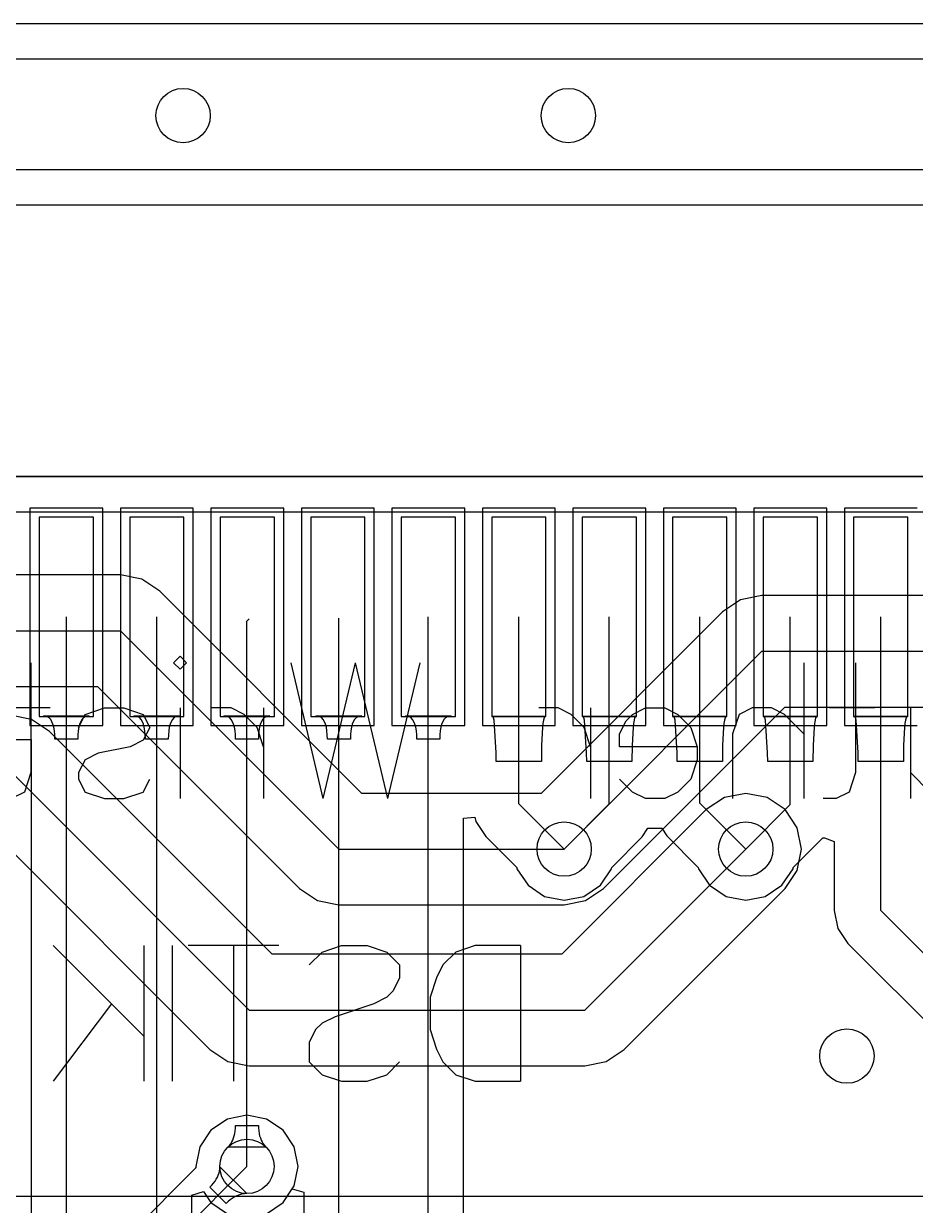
# Model space of a CAD drawing. Header units: millimetres. Extents: x 65.3 to 106.6, y 61.5 to 106.5.
# Drawn here: x 79.96 to 89.81, y 93.42 to 106.48 of the extents above; entities that cross this region are included whole.
import ezdxf

# ---------------------------------------------------------------- set-up
doc = ezdxf.new("R2010")
doc.units = ezdxf.units.MM
for name, color, linetype in [('BottomLayer', 5, 'Continuous'), ('BottomOverlay', 54, 'Continuous'), ('KeepOutLayer', 6, 'Continuous'), ('MultiLayer', 9, 'Continuous'), ('TopLayer', 1, 'Continuous'), ('TopOverlay', 2, 'Continuous'), ('TopPaste', 8, 'Continuous'), ('TopSolder', 216, 'Continuous')]:
    doc.layers.add(name, color=color, linetype=linetype)

# ---------------------------------------------------------------- blocks, each defined once
blk = doc.blocks.new('____20__4')
at = {"layer": 'TopLayer'}
for p, q in [((-15.3, 1.1), (-15.3, -1.1)), ((-14.7, 1.1), (-15.3, 1.1)), ((-14.7, -1.1), (-14.7, 1.1)), ((-14.3, 1.1), (-14.3, -1.1)), ((-13.7, 1.1), (-14.3, 1.1)), ((-13.7, -1.1), (-13.7, 1.1)), ((-13.3, 1.1), (-13.3, -1.1)), ((-12.7, 1.1), (-13.3, 1.1)), ((-12.7, -1.1), (-12.7, 1.1)), ((-12.3, 1.1), (-12.3, -1.1)), ((-11.7, 1.1), (-12.3, 1.1)), ((-11.7, -1.1), (-11.7, 1.1)), ((-11.3, 1.1), (-11.3, -1.1)), ((-10.7, 1.1), (-11.3, 1.1)), ((-10.7, -1.1), (-10.7, 1.1)), ((-10.3, 1.1), (-10.3, -1.1)), ((-9.7, 1.1), (-10.3, 1.1)), ((-9.7, -1.1), (-9.7, 1.1)), ((-9.3, 1.1), (-9.3, -1.1)), ((-8.7, 1.1), (-9.3, 1.1)), ((-8.7, -1.1), (-8.7, 1.1)), ((-8.3, 1.1), (-8.3, -1.1)), ((-7.7, 1.1), (-8.3, 1.1)), ((-7.7, -1.1), (-7.7, 1.1)), ((-7.3, 1.1), (-7.3, -1.1)), ((-6.7, 1.1), (-7.3, 1.1)), ((-6.7, -1.1), (-6.7, 1.1)), ((-6.3, 1.1), (-6.3, -1.1)), ((-5.7, 1.1), (-6.3, 1.1)), ((-5.7, -1.1), (-5.7, 1.1)), ((-15.3, -1.1), (-14.7, -1.1)), ((-14.3, -1.1), (-13.7, -1.1)), ((-13.3, -1.1), (-12.7, -1.1)), ((-12.3, -1.1), (-11.7, -1.1)), ((-11.3, -1.1), (-10.7, -1.1)), ((-10.3, -1.1), (-9.7, -1.1)), ((-9.3, -1.1), (-8.7, -1.1)), ((-8.3, -1.1), (-7.7, -1.1)), ((-7.3, -1.1), (-6.7, -1.1)), ((-6.3, -1.1), (-5.7, -1.1))]:
    blk.add_line(p, q, dxfattribs=at)
at = {"layer": 'TopOverlay'}
blk.add_line((3.708, 6.401), (-22.784, 6.401), dxfattribs=at)
at = {"layer": 'TopPaste'}
for p, q in [((-15.3, 1.1), (-15.3, -1.1)), ((-14.7, 1.1), (-15.3, 1.1)), ((-14.7, -1.1), (-14.7, 1.1)), ((-14.3, 1.1), (-14.3, -1.1)), ((-13.7, 1.1), (-14.3, 1.1)), ((-13.7, -1.1), (-13.7, 1.1)), ((-13.3, 1.1), (-13.3, -1.1)), ((-12.7, 1.1), (-13.3, 1.1)), ((-12.7, -1.1), (-12.7, 1.1)), ((-12.3, 1.1), (-12.3, -1.1)), ((-11.7, 1.1), (-12.3, 1.1)), ((-11.7, -1.1), (-11.7, 1.1)), ((-11.3, 1.1), (-11.3, -1.1)), ((-10.7, 1.1), (-11.3, 1.1)), ((-10.7, -1.1), (-10.7, 1.1)), ((-10.3, 1.1), (-10.3, -1.1)), ((-9.7, 1.1), (-10.3, 1.1)), ((-9.7, -1.1), (-9.7, 1.1)), ((-9.3, 1.1), (-9.3, -1.1)), ((-8.7, 1.1), (-9.3, 1.1)), ((-8.7, -1.1), (-8.7, 1.1)), ((-8.3, 1.1), (-8.3, -1.1)), ((-7.7, 1.1), (-8.3, 1.1)), ((-7.7, -1.1), (-7.7, 1.1)), ((-7.3, 1.1), (-7.3, -1.1)), ((-6.7, 1.1), (-7.3, 1.1)), ((-6.7, -1.1), (-6.7, 1.1)), ((-6.3, 1.1), (-6.3, -1.1)), ((-5.7, 1.1), (-6.3, 1.1)), ((-5.7, -1.1), (-5.7, 1.1)), ((-15.3, -1.1), (-14.7, -1.1)), ((-14.3, -1.1), (-13.7, -1.1)), ((-13.3, -1.1), (-12.7, -1.1)), ((-12.3, -1.1), (-11.7, -1.1)), ((-11.3, -1.1), (-10.7, -1.1)), ((-10.3, -1.1), (-9.7, -1.1)), ((-9.3, -1.1), (-8.7, -1.1)), ((-8.3, -1.1), (-7.7, -1.1)), ((-7.3, -1.1), (-6.7, -1.1)), ((-6.3, -1.1), (-5.7, -1.1))]:
    blk.add_line(p, q, dxfattribs=at)
at = {"layer": 'TopSolder'}
for p, q in [((-14.598, 1.202), (-15.402, 1.202)), ((-14.598, -1.202), (-14.598, 1.202)), ((-14.402, 1.202), (-14.402, -1.202)), ((-13.598, 1.202), (-14.402, 1.202)), ((-13.598, -1.202), (-13.598, 1.202)), ((-13.402, 1.202), (-13.402, -1.202)), ((-12.598, 1.202), (-13.402, 1.202)), ((-12.598, -1.202), (-12.598, 1.202)), ((-12.402, 1.202), (-12.402, -1.202)), ((-11.598, 1.202), (-12.402, 1.202)), ((-11.598, -1.202), (-11.598, 1.202)), ((-11.402, 1.202), (-11.402, -1.202)), ((-10.598, 1.202), (-11.402, 1.202)), ((-10.598, -1.202), (-10.598, 1.202)), ((-10.402, 1.202), (-10.402, -1.202)), ((-9.598, 1.202), (-10.402, 1.202)), ((-9.598, -1.202), (-9.598, 1.202)), ((-9.402, 1.202), (-9.402, -1.202)), ((-8.598, 1.202), (-9.402, 1.202)), ((-8.598, -1.202), (-8.598, 1.202)), ((-8.402, 1.202), (-8.402, -1.202)), ((-7.598, 1.202), (-8.402, 1.202)), ((-7.598, -1.202), (-7.598, 1.202)), ((-7.402, 1.202), (-7.402, -1.202)), ((-6.598, 1.202), (-7.402, 1.202)), ((-6.598, -1.202), (-6.598, 1.202)), ((-6.402, 1.202), (-6.402, -1.202)), ((-5.598, 1.202), (-6.402, 1.202)), ((-5.598, -1.202), (-5.598, 1.202)), ((-15.402, -1.202), (-14.598, -1.202)), ((-14.402, -1.202), (-13.598, -1.202)), ((-13.402, -1.202), (-12.598, -1.202)), ((-12.402, -1.202), (-11.598, -1.202)), ((-11.402, -1.202), (-10.598, -1.202)), ((-10.402, -1.202), (-9.598, -1.202)), ((-9.402, -1.202), (-8.598, -1.202)), ((-8.402, -1.202), (-7.598, -1.202)), ((-7.402, -1.202), (-6.598, -1.202)), ((-6.402, -1.202), (-5.598, -1.202))]:
    blk.add_line(p, q, dxfattribs=at)

msp = doc.modelspace()

# ---------------------------------------------------------------- linework, layer by layer
at = {"layer": 'BottomLayer'}
for p, q in [((69.874, 106.088), (98.831, 106.088)), ((95.703, 104.862), (72.654, 104.862)), ((72.654, 101.085), (95.703, 101.085)), ((81.026, 100.387), (74.143, 100.387)), ((81.262, 100.34), (81.026, 100.387)), ((81.461, 100.207), (81.262, 100.34)), ((83.694, 97.974), (81.461, 100.207)), ((88.113, 100.158), (87.877, 100.112)), ((90.932, 100.158), (88.113, 100.158)), ((87.877, 100.112), (87.677, 99.978)), ((87.677, 99.978), (85.673, 97.974)), ((74.143, 99.771), (81.026, 99.771)), ((81.026, 99.771), (83.439, 97.358)), ((85.928, 97.358), (88.113, 99.543)), ((88.113, 99.543), (90.932, 99.543)), ((74.398, 99.155), (80.771, 99.155)), ((80.771, 99.155), (83.004, 96.923)), ((80.042, 98.791), (79.807, 98.838)), ((86.364, 96.923), (88.368, 98.927)), ((88.368, 98.927), (90.677, 98.927)), ((80.242, 98.657), (80.042, 98.791)), ((82.703, 96.196), (80.242, 98.657)), ((79.807, 98.222), (82.448, 95.58)), ((85.673, 97.974), (83.694, 97.974)), ((87.699, 97.927), (87.499, 97.794)), ((87.935, 97.974), (87.699, 97.927)), ((88.17, 97.927), (87.935, 97.974)), ((88.37, 97.794), (88.17, 97.927)), ((87.499, 97.794), (85.902, 96.196)), ((88.504, 97.594), (88.37, 97.794)), ((79.552, 97.606), (82.013, 95.145)), ((88.551, 97.358), (88.504, 97.594)), ((83.439, 97.358), (85.928, 97.358)), ((86.157, 95.58), (87.935, 97.358)), ((88.504, 97.123), (88.551, 97.358)), ((88.37, 96.923), (88.504, 97.123)), ((83.004, 96.923), (83.203, 96.789)), ((86.164, 96.789), (86.364, 96.923)), ((86.592, 95.145), (88.37, 96.923)), ((83.203, 96.789), (83.439, 96.742)), ((83.439, 96.742), (85.928, 96.742)), ((85.928, 96.742), (86.164, 96.789)), ((85.902, 96.196), (82.703, 96.196)), ((82.448, 95.58), (86.157, 95.58)), ((82.013, 95.145), (82.213, 95.011)), ((86.392, 95.011), (86.592, 95.145)), ((82.213, 95.011), (82.448, 94.964)), ((82.448, 94.964), (86.157, 94.964)), ((86.157, 94.964), (86.392, 95.011)), ((82.423, 94.418), (82.207, 94.375)), ((82.639, 94.375), (82.423, 94.418)), ((82.024, 94.252), (81.901, 94.069)), ((82.207, 94.375), (82.024, 94.252)), ((82.822, 94.252), (82.639, 94.375)), ((82.945, 94.069), (82.822, 94.252)), ((81.901, 94.069), (81.858, 93.853)), ((82.988, 93.853), (82.945, 94.069)), ((81.853, 93.833), (80.701, 92.68)), ((80.975, 92.405), (82.423, 93.853)), ((81.856, 93.837), (81.853, 93.833)), ((81.86, 93.843), (81.856, 93.837)), ((81.858, 93.853), (81.86, 93.843)), ((82.084, 93.713), (82.096, 93.735)), ((82.096, 93.735), (82.106, 93.758)), ((82.106, 93.758), (82.114, 93.781)), ((82.114, 93.781), (82.119, 93.804)), ((82.119, 93.804), (82.122, 93.827)), ((82.122, 93.827), (82.123, 93.85)), ((82.123, 93.85), (82.42, 93.553)), ((82.945, 93.637), (82.988, 93.853)), ((82.014, 93.623), (82.035, 93.645)), ((82.193, 93.444), (82.014, 93.623)), ((82.035, 93.645), (82.053, 93.668)), ((82.053, 93.668), (82.07, 93.69)), ((82.07, 93.69), (82.084, 93.713)), ((82.822, 93.454), (82.945, 93.637)), ((82.238, 93.483), (82.215, 93.465)), ((82.26, 93.5), (82.238, 93.483)), ((82.283, 93.514), (82.26, 93.5)), ((82.305, 93.526), (82.283, 93.514)), ((82.328, 93.536), (82.305, 93.526)), ((82.351, 93.544), (82.328, 93.536)), ((82.374, 93.549), (82.351, 93.544)), ((82.397, 93.552), (82.374, 93.549)), ((82.42, 93.553), (82.397, 93.552)), ((82.215, 93.465), (82.193, 93.444)), ((82.639, 93.331), (82.822, 93.454))]:
    msp.add_line(p, q, dxfattribs=at)
for centre in [(81.717, 105.461), (85.974, 105.461), (85.928, 97.358), (87.935, 97.358), (89.052, 95.072), (82.423, 93.853)]:
    msp.add_circle(centre, 0.3, dxfattribs=at)
at = {"layer": 'BottomOverlay'}
for p, q in [((81.613, 99.417), (81.684, 99.488)), ((81.684, 99.488), (81.756, 99.417)), ((80.035, 99.417), (80.035, 98.203)), ((81.684, 99.345), (81.613, 99.417)), ((81.756, 99.417), (81.684, 99.345)), ((82.906, 99.417), (83.263, 97.917)), ((83.62, 99.417), (83.263, 97.917)), ((83.62, 99.417), (83.977, 97.917)), ((84.334, 99.417), (83.977, 97.917)), ((88.576, 99.417), (88.576, 97.917)), ((89.147, 99.417), (89.147, 98.203)), ((80.249, 98.917), (79.749, 98.917)), ((80.563, 98.703), (80.635, 98.845)), ((80.635, 98.845), (80.849, 98.917)), ((80.849, 98.917), (81.063, 98.917)), ((81.063, 98.917), (81.277, 98.845)), ((81.277, 98.845), (81.349, 98.703)), ((81.684, 98.917), (81.684, 97.917)), ((82.249, 98.917), (82.034, 98.917)), ((82.391, 98.845), (82.249, 98.917)), ((82.534, 98.703), (82.391, 98.845)), ((82.606, 98.917), (82.606, 97.917)), ((85.862, 98.917), (85.648, 98.917)), ((86.005, 98.845), (85.862, 98.917)), ((86.148, 98.703), (86.005, 98.845)), ((86.219, 98.917), (86.219, 97.917)), ((86.612, 98.774), (86.683, 98.845)), ((86.683, 98.845), (86.826, 98.917)), ((86.826, 98.917), (87.04, 98.917)), ((87.04, 98.917), (87.183, 98.845)), ((87.183, 98.845), (87.326, 98.703)), ((87.862, 98.845), (87.79, 98.631)), ((88.004, 98.917), (87.862, 98.845)), ((88.219, 98.917), (88.004, 98.917)), ((88.361, 98.845), (88.219, 98.917)), ((88.576, 98.631), (88.361, 98.845)), ((89.361, 98.917), (88.861, 98.917)), ((89.754, 98.917), (89.754, 97.917)), ((81.349, 98.703), (81.277, 98.56)), ((82.606, 98.488), (82.534, 98.703)), ((86.219, 98.488), (86.148, 98.703)), ((86.54, 98.631), (86.612, 98.774)), ((87.326, 98.703), (87.397, 98.488)), ((81.277, 98.56), (81.134, 98.488)), ((86.54, 98.488), (86.54, 98.631)), ((87.79, 98.631), (87.79, 97.917)), ((81.134, 98.488), (80.777, 98.417)), ((87.397, 98.488), (86.54, 98.488)), ((87.397, 98.488), (87.397, 98.345)), ((80.635, 98.345), (80.563, 98.203)), ((80.777, 98.417), (80.635, 98.345)), ((87.397, 98.345), (87.326, 98.131)), ((80.035, 98.203), (79.963, 97.988)), ((80.563, 98.203), (80.563, 98.131)), ((89.147, 98.203), (89.076, 97.988)), ((89.968, 97.988), (89.754, 98.203)), ((80.563, 98.131), (80.635, 97.988)), ((81.277, 97.988), (81.349, 98.131)), ((86.683, 97.988), (86.54, 98.131)), ((87.326, 98.131), (87.183, 97.988)), ((79.963, 97.988), (79.82, 97.917)), ((80.635, 97.988), (80.849, 97.917)), ((80.849, 97.917), (81.063, 97.917)), ((81.063, 97.917), (81.277, 97.988)), ((86.826, 97.917), (86.683, 97.988)), ((87.04, 97.917), (86.826, 97.917)), ((87.183, 97.988), (87.04, 97.917)), ((88.933, 97.917), (88.79, 97.917)), ((89.076, 97.988), (88.933, 97.917)), ((80.282, 96.292), (81.282, 95.293)), ((81.282, 96.292), (81.282, 94.793)), ((81.596, 96.292), (81.596, 94.793)), ((82.775, 96.292), (81.775, 96.292)), ((82.275, 96.292), (82.275, 94.793)), ((83.11, 96.078), (83.253, 96.221)), ((83.253, 96.221), (83.467, 96.292)), ((83.467, 96.292), (83.753, 96.292)), ((83.753, 96.292), (83.967, 96.221)), ((83.967, 96.221), (84.11, 96.078)), ((84.731, 96.221), (84.589, 96.078)), ((84.946, 96.292), (84.731, 96.221)), ((85.446, 96.292), (84.946, 96.292)), ((85.446, 96.292), (85.446, 94.793)), ((84.11, 96.078), (84.11, 95.935)), ((84.589, 96.078), (84.517, 95.935)), ((84.11, 95.935), (84.039, 95.793)), ((84.517, 95.935), (84.446, 95.721)), ((83.967, 95.721), (83.825, 95.65)), ((84.039, 95.793), (83.967, 95.721)), ((84.446, 95.721), (84.446, 95.364)), ((80.925, 95.65), (80.282, 94.793)), ((83.825, 95.65), (83.396, 95.507)), ((83.253, 95.436), (83.182, 95.364)), ((83.396, 95.507), (83.253, 95.436)), ((83.182, 95.364), (83.11, 95.221)), ((84.446, 95.364), (84.517, 95.15)), ((83.11, 95.221), (83.11, 95.007)), ((84.517, 95.15), (84.589, 95.007)), ((83.11, 95.007), (83.253, 94.864)), ((83.967, 94.864), (84.11, 95.007)), ((84.589, 95.007), (84.731, 94.864)), ((83.253, 94.864), (83.467, 94.793)), ((83.467, 94.793), (83.753, 94.793)), ((83.753, 94.793), (83.967, 94.864)), ((84.731, 94.864), (84.946, 94.793)), ((84.946, 94.793), (85.446, 94.793))]:
    msp.add_line(p, q, dxfattribs=at)
at = {"layer": 'KeepOutLayer'}
for p, q in [((69.748, 106.477), (98.831, 106.477)), ((72.654, 104.474), (95.703, 104.474)), ((72.654, 101.474), (95.703, 101.474))]:
    msp.add_line(p, q, dxfattribs=at)
at = {"layer": 'MultiLayer'}
for p, q in [((72.654, 104.474), (95.703, 104.474)), ((95.703, 101.474), (72.654, 101.477))]:
    msp.add_line(p, q, dxfattribs=at)
for centre in [(81.717, 105.461), (85.974, 105.461), (85.928, 97.358), (87.935, 97.358), (89.052, 95.072), (82.423, 93.853)]:
    msp.add_circle(centre, 0.3, dxfattribs=at)
at = {"layer": 'TopLayer'}
for p, q in [((69.874, 106.088), (98.831, 106.088)), ((95.703, 104.862), (72.654, 104.862)), ((80.427, 91.654), (80.427, 99.924)), ((81.427, 91.485), (81.427, 99.924)), ((82.423, 99.877), (82.448, 99.902)), ((82.423, 93.853), (82.423, 99.877)), ((83.439, 92.837), (83.439, 99.911)), ((84.427, 92.504), (84.427, 99.924)), ((85.427, 97.86), (85.427, 99.924)), ((86.427, 97.857), (86.427, 99.924)), ((87.427, 97.866), (87.427, 99.924)), ((88.427, 97.85), (88.427, 99.924)), ((89.427, 96.679), (89.427, 99.924)), ((80.197, 98.827), (80.173, 98.83)), ((80.173, 98.83), (80.681, 98.83)), ((80.219, 98.819), (80.197, 98.827)), ((80.238, 98.807), (80.219, 98.819)), ((80.635, 98.819), (80.616, 98.807)), ((80.657, 98.827), (80.635, 98.819)), ((80.681, 98.83), (80.657, 98.827)), ((81.197, 98.827), (81.173, 98.83)), ((81.173, 98.83), (81.681, 98.83)), ((81.219, 98.819), (81.197, 98.827)), ((81.238, 98.807), (81.219, 98.819)), ((81.635, 98.819), (81.616, 98.807)), ((81.657, 98.827), (81.635, 98.819)), ((81.681, 98.83), (81.657, 98.827)), ((82.193, 98.827), (82.169, 98.83)), ((82.169, 98.83), (82.677, 98.83)), ((82.215, 98.819), (82.193, 98.827)), ((82.234, 98.807), (82.215, 98.819)), ((82.631, 98.819), (82.612, 98.807)), ((82.653, 98.827), (82.631, 98.819)), ((82.677, 98.83), (82.653, 98.827)), ((83.209, 98.827), (83.185, 98.83)), ((83.185, 98.83), (83.693, 98.83)), ((83.231, 98.819), (83.209, 98.827)), ((83.25, 98.807), (83.231, 98.819)), ((83.647, 98.819), (83.628, 98.807)), ((83.669, 98.827), (83.647, 98.819)), ((83.693, 98.83), (83.669, 98.827)), ((84.197, 98.827), (84.173, 98.83)), ((84.173, 98.83), (84.681, 98.83)), ((84.219, 98.819), (84.197, 98.827)), ((84.238, 98.807), (84.219, 98.819)), ((84.635, 98.819), (84.616, 98.807)), ((84.657, 98.827), (84.635, 98.819)), ((84.681, 98.83), (84.657, 98.827)), ((85.139, 98.822), (85.13, 98.827)), ((85.13, 98.827), (85.724, 98.827)), ((85.147, 98.807), (85.139, 98.822)), ((85.715, 98.822), (85.707, 98.807)), ((85.724, 98.827), (85.715, 98.822)), ((86.139, 98.822), (86.13, 98.827)), ((86.13, 98.827), (86.724, 98.827)), ((86.147, 98.807), (86.139, 98.822)), ((86.715, 98.822), (86.707, 98.807)), ((86.724, 98.827), (86.715, 98.822)), ((87.139, 98.822), (87.13, 98.827)), ((87.13, 98.827), (87.724, 98.827)), ((87.147, 98.807), (87.139, 98.822)), ((87.715, 98.822), (87.707, 98.807)), ((87.724, 98.827), (87.715, 98.822)), ((88.139, 98.822), (88.13, 98.827)), ((88.13, 98.827), (88.724, 98.827)), ((88.147, 98.807), (88.139, 98.822)), ((88.715, 98.822), (88.707, 98.807)), ((88.724, 98.827), (88.715, 98.822)), ((89.139, 98.822), (89.13, 98.827)), ((89.13, 98.827), (89.724, 98.827)), ((89.147, 98.807), (89.139, 98.822)), ((89.715, 98.822), (89.707, 98.807)), ((89.724, 98.827), (89.715, 98.822)), ((80.254, 98.789), (80.238, 98.807)), ((80.268, 98.765), (80.254, 98.789)), ((80.279, 98.737), (80.268, 98.765)), ((80.288, 98.704), (80.279, 98.737)), ((80.295, 98.665), (80.288, 98.704)), ((80.565, 98.704), (80.559, 98.665)), ((80.574, 98.737), (80.565, 98.704)), ((80.586, 98.765), (80.574, 98.737)), ((80.6, 98.789), (80.586, 98.765)), ((80.616, 98.807), (80.6, 98.789)), ((81.254, 98.789), (81.238, 98.807)), ((81.268, 98.765), (81.254, 98.789)), ((81.279, 98.737), (81.268, 98.765)), ((81.288, 98.704), (81.279, 98.737)), ((81.295, 98.665), (81.288, 98.704)), ((81.565, 98.704), (81.559, 98.665)), ((81.574, 98.737), (81.565, 98.704)), ((81.586, 98.765), (81.574, 98.737)), ((81.6, 98.789), (81.586, 98.765)), ((81.616, 98.807), (81.6, 98.789)), ((82.25, 98.789), (82.234, 98.807)), ((82.264, 98.765), (82.25, 98.789)), ((82.276, 98.737), (82.264, 98.765)), ((82.285, 98.704), (82.276, 98.737)), ((82.291, 98.665), (82.285, 98.704)), ((82.561, 98.704), (82.555, 98.665)), ((82.57, 98.737), (82.561, 98.704)), ((82.582, 98.765), (82.57, 98.737)), ((82.596, 98.789), (82.582, 98.765)), ((82.612, 98.807), (82.596, 98.789)), ((83.266, 98.789), (83.25, 98.807)), ((83.28, 98.765), (83.266, 98.789)), ((83.292, 98.737), (83.28, 98.765)), ((83.301, 98.704), (83.292, 98.737)), ((83.307, 98.665), (83.301, 98.704)), ((83.577, 98.704), (83.571, 98.665)), ((83.586, 98.737), (83.577, 98.704)), ((83.598, 98.765), (83.586, 98.737)), ((83.612, 98.789), (83.598, 98.765)), ((83.628, 98.807), (83.612, 98.789)), ((84.254, 98.789), (84.238, 98.807)), ((84.268, 98.765), (84.254, 98.789)), ((84.279, 98.737), (84.268, 98.765)), ((84.288, 98.704), (84.279, 98.737)), ((84.295, 98.665), (84.288, 98.704)), ((84.565, 98.704), (84.559, 98.665)), ((84.574, 98.737), (84.565, 98.704)), ((84.586, 98.765), (84.574, 98.737)), ((84.6, 98.789), (84.586, 98.765)), ((84.616, 98.807), (84.6, 98.789)), ((85.154, 98.782), (85.147, 98.807)), ((85.176, 98.422), (85.154, 98.782)), ((85.689, 98.702), (85.679, 98.507)), ((85.694, 98.747), (85.689, 98.702)), ((85.7, 98.782), (85.694, 98.747)), ((85.707, 98.807), (85.7, 98.782)), ((86.154, 98.782), (86.147, 98.807)), ((86.176, 98.422), (86.154, 98.782)), ((86.689, 98.702), (86.679, 98.507)), ((86.694, 98.747), (86.689, 98.702)), ((86.7, 98.782), (86.694, 98.747)), ((86.707, 98.807), (86.7, 98.782)), ((87.154, 98.782), (87.147, 98.807)), ((87.176, 98.422), (87.154, 98.782)), ((87.689, 98.702), (87.679, 98.507)), ((87.694, 98.747), (87.689, 98.702)), ((87.7, 98.782), (87.694, 98.747)), ((87.707, 98.807), (87.7, 98.782)), ((88.154, 98.782), (88.147, 98.807)), ((88.176, 98.422), (88.154, 98.782)), ((88.689, 98.702), (88.679, 98.507)), ((88.694, 98.747), (88.689, 98.702)), ((88.7, 98.782), (88.694, 98.747)), ((88.707, 98.807), (88.7, 98.782)), ((89.154, 98.782), (89.147, 98.807)), ((89.176, 98.422), (89.154, 98.782)), ((89.689, 98.702), (89.679, 98.507)), ((89.694, 98.747), (89.689, 98.702)), ((89.7, 98.782), (89.694, 98.747)), ((89.707, 98.807), (89.7, 98.782)), ((79.815, 98.57), (80.038, 98.57)), ((80.038, 98.57), (80.038, 91.815)), ((80.299, 98.621), (80.295, 98.665)), ((80.3, 98.573), (80.299, 98.621)), ((80.554, 98.573), (80.3, 98.573)), ((80.555, 98.621), (80.554, 98.573)), ((80.559, 98.665), (80.555, 98.621)), ((81.299, 98.621), (81.295, 98.665)), ((81.3, 98.573), (81.299, 98.621)), ((81.554, 98.573), (81.3, 98.573)), ((81.555, 98.621), (81.554, 98.573)), ((81.559, 98.665), (81.555, 98.621)), ((82.295, 98.621), (82.291, 98.665)), ((82.296, 98.573), (82.295, 98.621)), ((82.55, 98.573), (82.296, 98.573)), ((82.551, 98.621), (82.55, 98.573)), ((82.555, 98.665), (82.551, 98.621)), ((83.311, 98.621), (83.307, 98.665)), ((83.312, 98.573), (83.311, 98.621)), ((83.566, 98.573), (83.312, 98.573)), ((83.567, 98.621), (83.566, 98.573)), ((83.571, 98.665), (83.567, 98.621)), ((84.299, 98.621), (84.295, 98.665)), ((84.3, 98.573), (84.299, 98.621)), ((84.554, 98.573), (84.3, 98.573)), ((84.555, 98.621), (84.554, 98.573)), ((84.559, 98.665), (84.555, 98.621)), ((85.679, 98.507), (85.677, 98.327)), ((86.679, 98.507), (86.677, 98.327)), ((87.679, 98.507), (87.677, 98.327)), ((88.679, 98.507), (88.677, 98.327)), ((89.679, 98.507), (89.677, 98.327)), ((85.177, 98.327), (85.176, 98.422)), ((85.677, 98.327), (85.177, 98.327)), ((86.177, 98.327), (86.176, 98.422)), ((86.677, 98.327), (86.177, 98.327)), ((87.177, 98.327), (87.176, 98.422)), ((87.677, 98.327), (87.177, 98.327)), ((88.177, 98.327), (88.176, 98.422)), ((88.677, 98.327), (88.177, 98.327)), ((89.177, 98.327), (89.176, 98.422)), ((89.677, 98.327), (89.177, 98.327)), ((85.427, 97.86), (85.928, 97.358)), ((85.928, 97.358), (86.427, 97.857)), ((87.427, 97.866), (87.935, 97.358)), ((87.935, 97.358), (88.427, 97.85)), ((84.815, 97.7), (84.942, 97.712)), ((84.815, 92.504), (84.815, 97.7)), ((84.942, 97.712), (84.952, 97.663)), ((84.952, 97.663), (85.063, 97.496)), ((86.79, 97.493), (86.854, 97.588)), ((86.854, 97.588), (87.006, 97.588)), ((87.006, 97.588), (87.063, 97.503)), ((85.063, 97.496), (85.404, 97.156)), ((86.453, 97.156), (86.79, 97.493)), ((87.063, 97.503), (87.41, 97.156)), ((88.459, 97.156), (88.786, 97.483)), ((88.786, 97.483), (88.804, 97.482)), ((88.804, 97.482), (88.913, 97.442)), ((88.913, 97.442), (88.913, 96.679)), ((85.404, 97.156), (85.406, 97.142)), ((85.406, 97.142), (85.529, 96.959)), ((86.328, 96.959), (86.45, 97.142)), ((86.45, 97.142), (86.453, 97.156)), ((87.41, 97.156), (87.413, 97.142)), ((87.413, 97.142), (87.535, 96.959)), ((88.334, 96.959), (88.457, 97.142)), ((88.457, 97.142), (88.459, 97.156)), ((85.529, 96.959), (85.712, 96.836)), ((86.144, 96.836), (86.328, 96.959)), ((87.535, 96.959), (87.719, 96.836)), ((88.151, 96.836), (88.334, 96.959)), ((85.712, 96.836), (85.928, 96.793)), ((85.928, 96.793), (86.144, 96.836)), ((87.719, 96.836), (87.935, 96.793)), ((87.935, 96.793), (88.151, 96.836)), ((88.913, 96.679), (88.952, 96.482)), ((89.427, 96.679), (90.83, 95.275)), ((88.952, 96.482), (89.063, 96.316)), ((89.063, 96.316), (90.467, 94.912)), ((82.293, 94.245), (82.295, 94.274)), ((82.295, 94.274), (82.296, 94.305)), ((82.296, 94.305), (82.55, 94.305)), ((82.55, 94.305), (82.551, 94.274)), ((82.551, 94.274), (82.553, 94.245)), ((82.243, 94.103), (82.255, 94.123)), ((82.255, 94.123), (82.266, 94.144)), ((82.266, 94.144), (82.275, 94.167)), ((82.275, 94.167), (82.283, 94.192)), ((82.283, 94.192), (82.289, 94.218)), ((82.289, 94.218), (82.293, 94.245)), ((82.553, 94.245), (82.557, 94.218)), ((82.557, 94.218), (82.563, 94.192)), ((82.563, 94.192), (82.571, 94.167)), ((82.571, 94.167), (82.58, 94.144)), ((82.58, 94.144), (82.591, 94.123)), ((82.591, 94.123), (82.603, 94.103)), ((82.213, 94.067), (82.229, 94.084)), ((82.633, 94.067), (82.213, 94.067)), ((82.229, 94.084), (82.243, 94.103)), ((82.603, 94.103), (82.617, 94.084)), ((82.617, 94.084), (82.633, 94.067)), ((82.822, 93.454), (82.924, 93.605)), ((82.924, 93.605), (83.051, 93.567)), ((81.815, 93.537), (81.942, 93.575)), ((81.815, 91.485), (81.815, 93.537)), ((81.942, 93.575), (82.024, 93.454)), ((83.051, 93.567), (83.051, 93.254)), ((82.024, 93.454), (82.207, 93.331)), ((82.639, 93.331), (82.822, 93.454))]:
    msp.add_line(p, q, dxfattribs=at)
for centre in [(81.717, 105.461), (85.974, 105.461), (85.928, 97.358), (87.935, 97.358), (89.052, 95.072), (82.423, 93.853)]:
    msp.add_circle(centre, 0.3, dxfattribs=at)

# ---------------------------------------------------------------- block references
at = {"rotation": 180}
msp.add_blockref('____20__4', (74.427, 99.924), dxfattribs=at)

doc.saveas('drawing.dxf')
